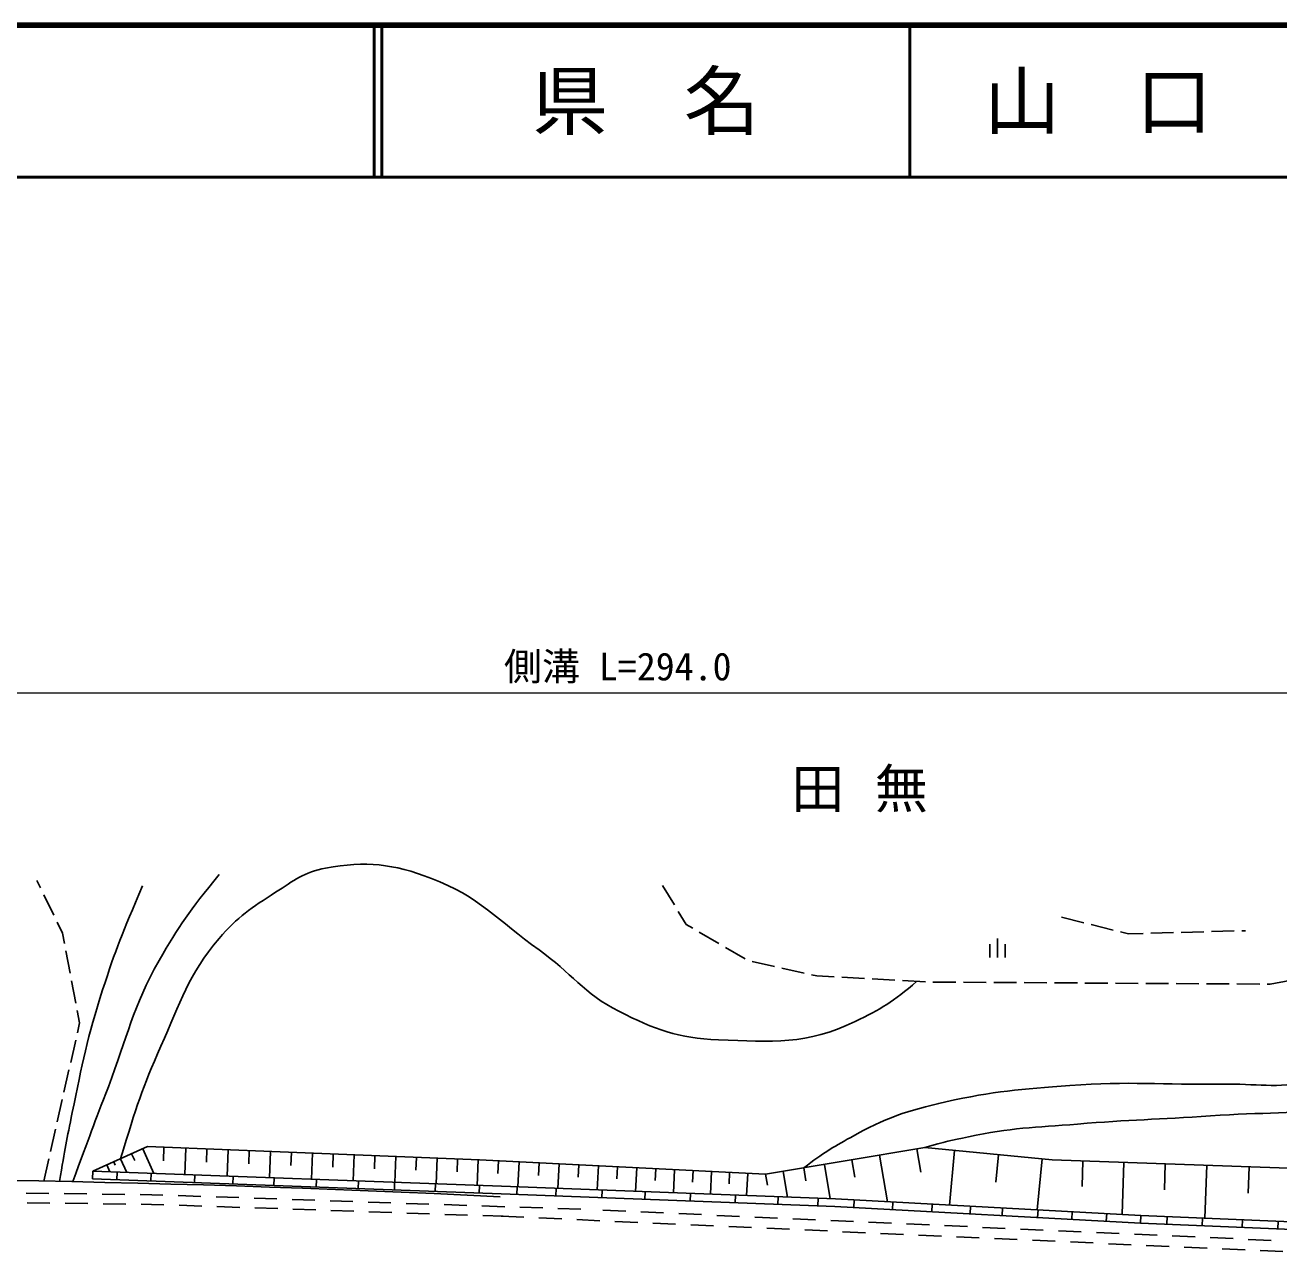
# Model space of a CAD drawing. Units: millimetres, scale not verified. Extents: x 40000 to 680000, y 20000 to 380000.
# Drawn here: x 274782 to 357276, y 299257 to 380000 of the extents above; entities that cross this region are included whole.
import ezdxf
from ezdxf.enums import TextEntityAlignment as Align

# ---------------------------------------------------------------- set-up
doc = ezdxf.new("R2010")
doc.units = ezdxf.units.MM
doc.header["$LTSCALE"] = 1000
for name, color, linetype, lineweight in [('M-BGD', 7, 'Continuous', 25), ('M-STR-HTXT', 7, 'Continuous', 13), ('M-TTL', 2, 'Continuous', 140), ('M-TTL-LINE', 7, 'Continuous', 50)]:
    doc.layers.add(name, color=color, linetype=linetype, lineweight=lineweight)
doc.layers.add('M-BMK-HTXT', color=7, linetype='Continuous')
doc.layers.add('M-TTL-TXT', color=7, linetype='Continuous')
doc.styles.add('ＭＳ ゴシック', font='')
doc.styles.get('ＭＳ ゴシック').set_extended_font_data('MS Gothic')

msp = doc.modelspace()

# ---------------------------------------------------------------- linework, layer by layer
at = {"layer": 'M-BGD'}
for p, q in [((275794, 323218), (275555, 323708)), ((276669, 321420), (276013, 322769)), ((316725, 323376), (317502, 322093)), ((277243, 320239), (276888, 320970)), ((317761, 321665), (318281, 320805)), ((342974, 321279), (344430, 320920)), ((277372, 319564), (277243, 320239)), ((318281, 320805), (318709, 320556)), ((319141, 320304), (320436, 319548)), ((344916, 320801), (346372, 320442)), ((346858, 320323), (347371, 320196)), ((347371, 320196), (348342, 320222)), ((348842, 320235), (350342, 320274)), ((350841, 320288), (352341, 320327)), ((352841, 320340), (354340, 320380)), ((354840, 320393), (355084, 320399)), ((320868, 319296), (322164, 318540)), ((338262, 318645), (338262, 319520)), ((338762, 318645), (338762, 319895)), ((339262, 318645), (339262, 319520)), ((277746, 317600), (277465, 319073)), ((322629, 318373), (324093, 318045)), ((324581, 317936), (326044, 317608)), ((278120, 315635), (277840, 317108)), ((326532, 317499), (326873, 317423)), ((326873, 317423), (328022, 317360)), ((328521, 317333), (330019, 317253)), ((330518, 317226), (332016, 317145)), ((332516, 317118), (334013, 317037)), ((334513, 317016), (336013, 317007)), ((336513, 317004), (338013, 316995)), ((338513, 316992), (340013, 316983)), ((340513, 316980), (342013, 316970)), ((342513, 316967), (344013, 316958)), ((344513, 316955), (346013, 316946)), ((346513, 316943), (348013, 316934)), ((348513, 316931), (350013, 316922)), ((350513, 316919), (352012, 316910)), ((352512, 316907), (354012, 316898)), ((354512, 316895), (356012, 316886)), ((356512, 316883), (356707, 316881)), ((356707, 316881), (357990, 317122)), ((278369, 314331), (278214, 315144)), ((278221, 313675), (278369, 314331)), ((277781, 311724), (278111, 313187)), ((277341, 309773), (277671, 311236)), ((276902, 307822), (277232, 309285)), ((276462, 305870), (276792, 307334)), ((279246, 304569), (282832, 306192)), ((282832, 306192), (304683, 305313)), ((283921, 306149), (283885, 305254)), ((285352, 306091), (285282, 304346)), ((323490, 304366), (333976, 306125)), ((333976, 306125), (342365, 305313)), ((276022, 303919), (276352, 305383)), ((281068, 305394), (281479, 304486)), ((281794, 305723), (282000, 305269)), ((282520, 306051), (283259, 304421)), ((286748, 306035), (286713, 305162)), ((288144, 305979), (288074, 304243)), ((289533, 305923), (289498, 305055)), ((290922, 305867), (290852, 304140)), ((292303, 305811), (292268, 304948)), ((293685, 305756), (293616, 304038)), ((295059, 305700), (295024, 304841)), ((296433, 305645), (296364, 303936)), ((297800, 305590), (297766, 304736)), ((299167, 305535), (299098, 303835)), ((300527, 305480), (300492, 304630)), ((301886, 305426), (301818, 303735)), ((303239, 305371), (303205, 304526)), ((304591, 305317), (304524, 303635)), ((304683, 305313), (323490, 304366)), ((305936, 305250), (305894, 304409)), ((329185, 305321), (329375, 304185)), ((331002, 305626), (331518, 302551)), ((333463, 306039), (333720, 304501)), ((335941, 305935), (335593, 302338)), ((338818, 305656), (338644, 303858)), ((341695, 305378), (341371, 302027)), ((342365, 305313), (371726, 304298)), ((344384, 305243), (344326, 303561)), ((279228, 304069), (279246, 304569)), ((279246, 304569), (306713, 303554)), ((280157, 304981), (280363, 304528)), ((280613, 305188), (280715, 304961)), ((280842, 304510), (280824, 304010)), ((283084, 304427), (283066, 303927)), ((307281, 305182), (307198, 303535)), ((308599, 305116), (308558, 304292)), ((309917, 305049), (309836, 303435)), ((311208, 304984), (311168, 304177)), ((312499, 304919), (312420, 303337)), ((313765, 304856), (313725, 304065)), ((315031, 304792), (314953, 303241)), ((316271, 304729), (316232, 303954)), ((317512, 304667), (317435, 303147)), ((318728, 304606), (318690, 303846)), ((319944, 304544), (319869, 303054)), ((321136, 304484), (321099, 303739)), ((322328, 304424), (322255, 302964)), ((324650, 304560), (324935, 302862)), ((326009, 304788), (326151, 303939)), ((327368, 305016), (327749, 302745)), ((347076, 305150), (346958, 301744)), ((349801, 305056), (349742, 303353)), ((352526, 304962), (352406, 301481)), ((355311, 304866), (355251, 303125)), ((285951, 304321), (285933, 303821)), ((288476, 304228), (288458, 303728)), ((291175, 304128), (291157, 303628)), ((293957, 304025), (293938, 303526)), ((296708, 303924), (296690, 303424)), ((299095, 303835), (299076, 303336)), ((301791, 303736), (301773, 303236)), ((304683, 303629), (304664, 303129)), ((323496, 304367), (323617, 303646)), ((274855, 303125), (276355, 303106)), ((277355, 303094), (278855, 303076)), ((279855, 303064), (281355, 303046)), ((282355, 303034), (283125, 303025)), ((283125, 303025), (283854, 303000)), ((284854, 302966), (286353, 302915)), ((287352, 302881), (288851, 302830)), ((289851, 302796), (291350, 302744)), ((306713, 303554), (328091, 302742)), ((307158, 303537), (307139, 303037)), ((309714, 303440), (309695, 302940)), ((312741, 303325), (312722, 302825)), ((315580, 303217), (315561, 302718)), ((318562, 303104), (318543, 302604)), ((321520, 302992), (321501, 302492)), ((324332, 302885), (324313, 302385)), ((326967, 302785), (326948, 302285)), ((274910, 302487), (276410, 302469)), ((277410, 302457), (278910, 302439)), ((279910, 302426), (281410, 302408)), ((282410, 302396), (283110, 302388)), ((283110, 302388), (283909, 302360)), ((284909, 302326), (286408, 302275)), ((287407, 302241), (288906, 302190)), ((289906, 302156), (291405, 302105)), ((292349, 302710), (293848, 302659)), ((292404, 302071), (293904, 302020)), ((294848, 302625), (296347, 302574)), ((294903, 301986), (296402, 301935)), ((297346, 302540), (298846, 302489)), ((299845, 302455), (301344, 302404)), ((302344, 302370), (303843, 302319)), ((304842, 302285), (306341, 302234)), ((307341, 302200), (308840, 302149)), ((309839, 302115), (311338, 302064)), ((314299, 301936), (312800, 302004)), ((328091, 302742), (348183, 301660)), ((329335, 302675), (329308, 302176)), ((331869, 302539), (331842, 302039)), ((334471, 302398), (334444, 301899)), ((336994, 302263), (336968, 301763)), ((339096, 302149), (339069, 301650)), ((341428, 302024), (341401, 301524)), ((297402, 301901), (298901, 301850)), ((299900, 301816), (301399, 301765)), ((302399, 301731), (303898, 301680)), ((304897, 301646), (306237, 301600)), ((307593, 301539), (306095, 301607)), ((310091, 301426), (308592, 301494)), ((312588, 301313), (311090, 301381)), ((315086, 301200), (313587, 301268)), ((316796, 301824), (315298, 301891)), ((317583, 301087), (316085, 301155)), ((319294, 301711), (317795, 301778)), ((321791, 301598), (320293, 301665)), ((324289, 301485), (322790, 301552)), ((326786, 301372), (325288, 301440)), ((329284, 301259), (327785, 301327)), ((331781, 301146), (330283, 301214)), ((343674, 301903), (343647, 301403)), ((345944, 301780), (345917, 301281)), ((348180, 301660), (348159, 301160)), ((348183, 301660), (383429, 300171)), ((349932, 301586), (349910, 301086)), ((352257, 301488), (352236, 300988)), ((354876, 301377), (354855, 300878)), ((357228, 301278), (357207, 300778)), ((320081, 300974), (318582, 301042)), ((322578, 300861), (321080, 300929)), ((325076, 300748), (323577, 300816)), ((327573, 300636), (326075, 300703)), ((330070, 300523), (328572, 300590)), ((332568, 300410), (331069, 300477)), ((334278, 301033), (332780, 301101)), ((335065, 300297), (333567, 300365)), ((336776, 300920), (335277, 300988)), ((339273, 300807), (337775, 300875)), ((341771, 300694), (340272, 300762)), ((344268, 300581), (342770, 300649)), ((346766, 300468), (345267, 300536)), ((349263, 300356), (347765, 300423)), ((351761, 300243), (350262, 300310)), ((337563, 300184), (336064, 300252)), ((340060, 300071), (338562, 300139)), ((342558, 299958), (341059, 300026)), ((345055, 299845), (343557, 299913)), ((347553, 299732), (346054, 299800)), ((350050, 299619), (348552, 299687)), ((352548, 299506), (351049, 299574)), ((354258, 300130), (352760, 300197)), ((355045, 299393), (353546, 299461)), ((356755, 300017), (355257, 300084)), ((357542, 299280), (356044, 299348))]:
    msp.add_line(p, q, dxfattribs=at)
msp.add_lwpolyline([(279228, 304069), (306694, 303054), (328068, 302243), (348159, 301160), (383409, 299672), (419628, 298184)], dxfattribs=at)
msp.add_arc((258211, -652595), 956680, 87.1348, 95.44546, dxfattribs=at)
for points, knots in [([(281068, 305394), (282133, 308895), (282471, 309992), (283719, 312799), (284997, 315675), (285515, 317487), (287553, 319884), (288767, 321312), (289686, 321915), (291263, 322927), (292464, 323698), (293152, 324252), (294555, 324511), (297241, 325005), (298962, 324814), (301515, 323844), (304622, 322664), (305894, 321062), (308600, 319134), (310709, 317633), (311543, 316263), (313852, 315092), (316223, 313889), (317739, 313325), (320395, 313216), (323940, 313071), (326201, 312885), (329397, 314425), (331100, 315245), (331883, 315704), (333450, 317067)], [0, 0, 0, 0, 1, 1, 1, 2, 2, 2, 3, 3, 3, 4, 4, 4, 5, 5, 5, 6, 6, 6, 7, 7, 7, 8, 8, 8, 9, 9, 9, 10, 10, 10, 10]), ([(277928, 303882), (279031, 306914), (279325, 307700), (280260, 310132), (281512, 313391), (281862, 315394), (283594, 318426), (284934, 320771), (285569, 321650), (287553, 324094)], [0, 0, 0, 0, 1, 1, 1, 2, 2, 2, 3, 3, 3, 3]), ([(277046, 303900), (277406, 306072), (277526, 306662), (277884, 308423), (278533, 311611), (278888, 313412), (279885, 316509), (280761, 319231), (281152, 320188), (282510, 323344)], [0, 0, 0, 0, 1, 1, 1, 2, 2, 2, 3, 3, 3, 3]), ([(326009, 304788), (327355, 305801), (327847, 306093), (329106, 306798), (331380, 308071), (332814, 308563), (335357, 309132), (338498, 309834), (340316, 309974), (343526, 310215), (347422, 310508), (349622, 310239), (353529, 310299), (355792, 310333), (357093, 310031), (359322, 310424), (361513, 310810), (362603, 311566), (364657, 312424), (367089, 313441), (368291, 314396), (370783, 315258), (373358, 316149), (374873, 316507), (377577, 316842), (379711, 317106), (380928, 317075), (383078, 317050), (384495, 317034), (384979, 317021), (386704, 316915)], [0, 0, 0, 0, 1, 1, 1, 2, 2, 2, 3, 3, 3, 4, 4, 4, 5, 5, 5, 6, 6, 6, 7, 7, 7, 8, 8, 8, 9, 9, 9, 10, 10, 10, 10]), ([(392861, 314739), (391710, 314722), (391341, 314759), (390372, 314842), (388179, 315028), (387060, 315839), (384870, 316050), (382796, 316250), (381611, 316273), (379535, 316092), (377706, 315932), (376649, 315845), (374909, 315258), (372964, 314602), (371991, 313928), (370200, 312924), (368419, 311927), (367621, 311019), (365782, 310132), (364269, 309403), (363305, 309239), (361656, 308923), (358239, 308269), (356248, 308464), (352778, 308215), (349362, 307969), (347440, 307957), (344026, 307673), (341217, 307439), (339613, 307436), (336858, 306839), (335724, 306594), (335312, 306514), (333976, 306125)], [0, 0, 0, 0, 1, 1, 1, 2, 2, 2, 3, 3, 3, 4, 4, 4, 5, 5, 5, 6, 6, 6, 7, 7, 7, 8, 8, 8, 9, 9, 9, 10, 10, 10, 11, 11, 11, 11])]:
    msp.add_open_spline(points, degree=3, knots=knots, dxfattribs=at)
at = {"layer": 'M-STR-HTXT'}
msp.add_line((462417, 336022), (165130, 336022), dxfattribs=at)
at = {"layer": 'M-TTL'}
msp.add_line((680000, 380000), (40000, 380000), dxfattribs=at)
at = {"layer": 'M-TTL-LINE'}
for p, q in [((297750, 380000), (297750, 370000)), ((298250, 380000), (298250, 370000)), ((333000, 380000), (333000, 370000)), ((40000, 370000), (680000, 370000))]:
    msp.add_line(p, q, dxfattribs=at)

# ---------------------------------------------------------------- texts
at = {"layer": 'M-BMK-HTXT', "insert": (330676, 328178), "char_height": 2566, "attachment_point": 8, "style": 'ＭＳ ゴシック'}
msp.add_mtext('\\T1.57;田無', dxfattribs=at)
at = {"layer": 'M-STR-HTXT', "style": 'ＭＳ ゴシック'}
msp.add_text('側溝 L=294.0', height=1833, dxfattribs=at).set_placement((313774, 336322), align=Align.BOTTOM_CENTER)
at = {"layer": 'M-TTL-TXT', "style": 'ＭＳ ゴシック'}
for s, p in [('県\u3000名', (315625, 375000)), ('山\u3000口\u3000県', (350375, 375000))]:
    msp.add_text(s, height=3666, dxfattribs=at).set_placement(p, align=Align.MIDDLE_CENTER)

doc.saveas('drawing.dxf')
